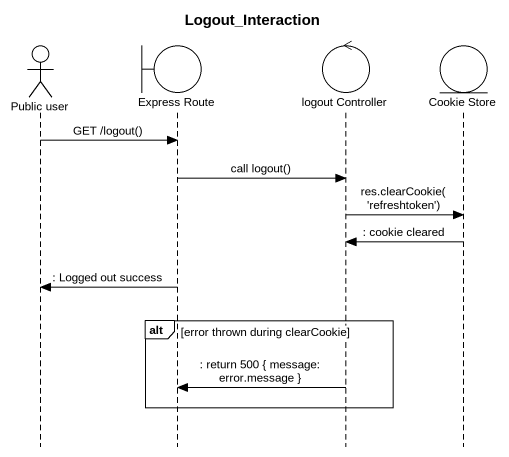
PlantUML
@startuml
title Logout_Interaction
hide footbox
actor "Public user" as Public_user
boundary "Express Route" as Express_Route
control "logout Controller" as logout_Controller
entity "Cookie Store" as Cookie_Store

Public_user -> Express_Route : GET /logout()
Express_Route -> logout_Controller : call logout()
logout_Controller -> Cookie_Store : res.clearCookie('refreshtoken')
Cookie_Store -> logout_Controller : : cookie cleared
Express_Route -> Public_user : : Logged out success
alt error thrown during clearCookie
  logout_Controller -> Express_Route : : return 500 { message: error.message }
end
@enduml
